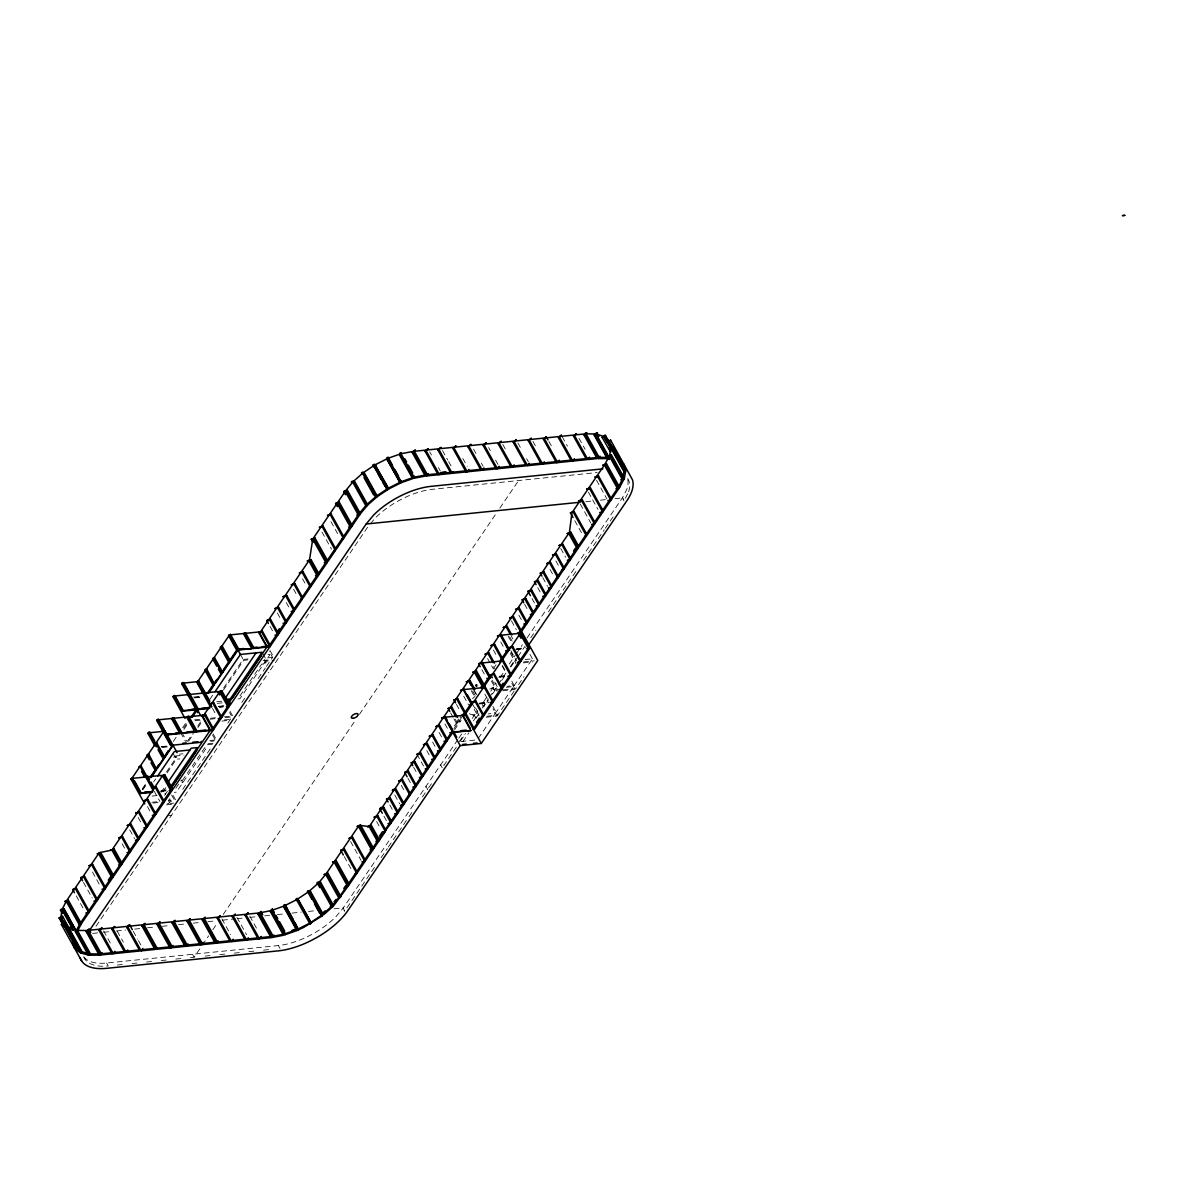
<?xml version="1.0" encoding="UTF-8"?>
<svg xmlns="http://www.w3.org/2000/svg" width="1184" height="1184" viewBox="0 0 1184 1184"><rect width="100%" height="100%" fill="white"/><g stroke="black" fill="none" stroke-linecap="round" stroke-linejoin="round"><path stroke-width="0.75" stroke-dasharray="5 3.75" d="M627.653 493.832L624.175 500.477L622.547 497.546M173.308 741.376L177.452 735.279M182.647 727.672L186.791 721.574M142.524 788.529L146.283 783.009M183.698 728.042L186.806 723.483M142.213 789.846L146.92 782.95M142.85 789.787L146.609 784.267M183.92 729.448L188.064 723.35M153.639 781.914L155.696 778.909M209.849 699.344L213.09 694.594M166.485 771.998L176.845 756.783L173.5 757.124M187.338 741.362L192.533 733.754M197.713 726.132L200.821 721.559M223.613 688.067L243.09 659.458L248.122 658.955M167.136 772.767L176.342 759.24L179.79 758.885M188.596 741.228L193.776 733.621M197.935 727.524L201.043 722.965M223.436 690.05L243.667 660.332L248.847 659.799M161.098 792.348L165.183 786.339M162.978 791.8L166.026 787.33M164.591 795.396L167.654 790.882M175.839 788.218L181.404 780.049L182.824 782.609L180.826 782.816L204.802 747.592L206.815 747.385L176.342 792.155L174.329 792.348M168.439 800.591L169.652 798.815L171.295 801.746L170.067 803.536L168.439 800.591L173.782 800.058M264.239 662.996L265.749 662.848L266.962 661.057L274.185 660.332M182.78 789.269L210.619 748.377M227.846 723.069L231.99 716.971L229.548 712.576M241.876 702.467L245.961 696.458M258.245 678.417L265.394 667.909M266.415 666.4L272.557 657.386L269.286 651.526M95.978 926.243L227.461 733.103M229.074 730.72L268.827 672.32M270.455 669.937L284.959 648.625M285.995 647.115L367.795 526.939M190.461 957.59L194.117 957.205L201.398 946.519M202.434 944.995L208.68 935.819M212.839 929.706L216.998 923.594M223.228 914.433L355.318 720.405M359.477 714.292L495.726 514.152M499.885 508.04L518.607 480.541M454.375 726.014L456.314 723.158L459.333 722.862L457.705 719.916M455.366 719.236L456.994 722.166L462.145 714.603M496.037 664.816L493.98 667.835L492.352 664.905M453.946 728.722L462.618 715.965M454.478 729.995L459.333 722.862M456.994 722.166L460.014 721.87L464.128 715.817M457.794 739.66L343.286 907.876L335.975 916.653A53.088 24.686 -29.1 0 1 278.373 945.542L106.59 963.021A53.088 24.686 -29.1 0 1 83.398 956.287L85.041 959.218M458.83 738.15L461.938 733.577M472.298 718.362L477.404 710.859M486.713 697.184L482.006 704.095L483.634 707.026L488.341 700.129M490.812 691.16L496.17 683.286M500.196 677.366L504.236 671.446M509.268 664.046L515.321 655.166M516.328 653.686L522.366 644.806M527.072 637.895L622.34 497.931L626.78 489.451A53.088 24.686 -29.1 0 0 627.446 478.514M459.229 741.687L464.261 734.272M473.348 720.938L477.374 715.018L473.289 707.677M482.154 708.002L488.311 698.96M489.332 697.45L495.474 688.422M498.183 684.456L506.278 672.571M510.319 666.622L514.359 660.687M346.986 907.773L374.899 866.777M381.1 857.66L387.301 848.558M388.337 847.034L397.632 833.373M398.668 831.849L407.977 818.188M408.998 816.664L413.142 810.596M422.436 796.936L427.602 789.343L425.974 786.398M428.578 787.908L432.5 782.165M456.314 747.163L443.882 765.426L442.254 762.496M460.458 741.08L465.638 733.473M479.032 713.789L476.279 717.844L474.636 714.914L471.365 714.485A21.549 10.02 -29.1 0 1 468.849 713.301M492.44 694.09L496.792 687.712M501.838 680.297L505.864 674.377M510.896 666.977L516.949 658.097M517.956 656.617L525.015 646.257M530.772 637.776L535.952 630.169M548.384 611.906L577.378 569.326M583.594 560.195L604.299 529.766M605.335 528.242L614.659 514.552M462.87 741.658L468.923 732.763M478.321 738.357L495.46 713.182L488.222 713.908M486.92 716.216L497.768 715.121L515.203 689.517L510.304 680.711M503.215 689.813L515.869 688.526L523.964 676.641M370.459 523.742L375.106 518.163A53.088 24.686 -29.1 0 1 432.708 489.273L597.18 472.534M489.732 689.014L492.87 688.141L494.498 691.086M585.754 501.661L593.066 500.906M600.392 500.166L607.703 499.426M615.029 498.686L622.34 497.931L623.983 500.862M268.072 654.634L270.085 654.441L239.938 698.723L237.925 698.93L261.59 664.18L263.603 663.972L262.167 661.397M272.557 657.386L265.334 658.126L264.121 659.917L265.749 662.848M263.144 660.524L271.521 659.666M516.55 648.684L525.592 647.766M516.224 649.187L523.446 648.447M515.884 649.676L523.121 648.936M525.208 659.577L532.445 658.837L514.241 685.58L507.004 686.32M523.698 661.915L534.25 660.835M523.224 662.877L532.267 661.96M193.525 697.095L200.422 696.399M194.901 697.42L201.813 696.725M194.576 697.924L203.204 697.036M494.808 668.679L493.299 668.827L490.857 664.431M216.702 701.757L221.911 701.224M217.22 703.37L222.429 702.837M499.485 676.242L508.528 675.324M499.145 676.73L506.382 676.005M498.804 677.233L506.042 676.493M218.803 706.3L225.715 705.605M218.33 706.596L223.51 706.064M219.706 706.907L223.169 706.567M219.38 707.41L222.829 707.055M506.338 687.312L513.56 686.572L496.14 712.176L490.709 712.738M194.561 719.857L199.874 719.324M210.515 718.244L215.828 717.696M224.294 716.838L232.671 715.98L229.4 710.119M195.153 720.73L201.857 720.05M210.027 719.206L216.924 718.51M225.3 717.652L231.99 716.971M502.534 690.805L515.203 689.517M224.264 719.946L229.282 719.428M221.911 721.1L228.601 720.42M479.564 703.015L488.607 702.097M479.239 703.518L488.282 702.6M478.898 704.006L486.136 703.281M209.746 740.503L216.45 739.822L213.179 733.947M210.752 741.317L214.097 740.977M161.438 746.586L168.35 745.876M161.113 747.074L168.01 746.379M162.489 747.4L169.401 746.69M208.029 743.774L213.061 743.256M207.363 744.766L212.38 744.248M486.239 717.208L497.088 716.113L493.018 708.772M179.406 754.164L182.869 753.808M175.143 756.028L183.949 755.14M461.035 741.495L477.3 739.852M161.216 790.483L166.396 789.95M160.876 790.971L167.788 790.276M160.536 791.474L167.447 790.779M152.1 796.062L159.056 795.352M151.863 802.278L160.491 801.405M153.121 803.078L158.153 802.574M171.295 801.746L169.756 801.894L168.542 803.684L165.479 803.995M170.067 803.536L173.634 803.166M166.47 804.824L171.502 804.306M168.409 815.717L171.428 815.406M92.589 933.392L101.75 932.459M103.57 932.267L109.061 931.704M116.387 930.964L125.534 930.032M134.68 929.1L140.171 928.552M147.497 927.797L154.808 927.057M162.134 926.317L169.445 925.562M178.592 924.63L184.082 924.082M193.244 923.15L200.555 922.395M207.881 921.655L215.192 920.915M222.518 920.16L235.32 918.858M237.155 918.68L242.646 918.118M249.957 917.378L255.448 916.816M264.609 915.883L270.085 915.321M277.411 914.581L284.737 913.841M292.048 913.086L301.195 912.154M308.521 911.414L315.847 910.674M334.14 908.809L343.286 907.876L344.588 911.206L342.96 908.276M117.349 965.019L122.84 964.472M131.972 963.539L137.462 962.977M146.594 962.044L152.085 961.482M161.216 960.564L166.707 960.002M175.839 959.07L181.315 958.507M205.084 956.095L212.395 955.355M219.706 954.615L227.017 953.86M234.328 953.12L241.64 952.38M248.936 951.625L254.427 951.078M263.558 950.145L269.049 949.583M579.02 438.376L585.118 449.328M596.514 480.23L606.963 499.012M562.208 436.778L567.447 446.176M588.404 492.159L597.979 509.372M548.888 441.44L551.507 446.131M580.293 504.073L590.742 522.854M532.948 441.41L536.426 447.67M574.788 520.694L581.758 533.2M517.882 442.949L520.486 447.641M526.584 458.593L528.33 461.73M502.8 444.474L505.42 449.18M560.742 548.429L565.641 557.235M555.873 560.92L559.144 566.781M488.607 447.582L490.354 450.704M495.578 460.102L498.183 464.794M550.042 569.474L553.313 575.35M473.541 449.106L477.019 455.366M481.385 463.196L483.116 466.318M542.731 577.555L547.63 586.361M537.714 587.59L541.798 594.916M462.826 458.474L467.177 466.289M532.03 598.601L534.487 603.011M442.535 450.616L447.759 459.999M448.632 461.568L452.11 467.828M524.571 604.225L528.656 611.566M429.718 451.918L431.464 455.041M438.435 467.562L440.167 470.699M518.888 615.251L522.159 621.112M511.429 620.875L516.328 629.681M530.003 654.441L534.073 661.782M511.207 635.986L512.835 638.916M509.682 636.77L512.139 641.166M508.188 636.296L511.458 642.157M510.822 650.608L516.535 660.879M510.955 652.354L515.854 661.16M510.274 653.346L516.002 663.617M500.728 641.92L504.813 649.261M511.799 681.185L515.869 688.526M502.475 665.541L506.56 672.882M493.417 650.001L497.502 657.342M502.134 666.044L506.219 673.37M487.586 658.57L490.043 662.966M494.779 682.176L497.236 686.572M492.07 680.09L497.798 690.361M491.404 681.081L497.117 691.352M494.779 690.672L493.151 687.726A22.185 10.316 -29.1 0 0 488.518 689.014M481.858 669.656L484.3 674.051M492.87 706.315L497.768 715.121M484.848 694.105L488.119 699.966M483.634 701.712L485.262 704.643M475.036 691.782L476.678 694.727M474.207 690.953L475.835 693.883M472.697 691.101L475.154 695.496M471.202 690.627L474.473 696.488M475.494 707.84L479.579 715.166M472.342 703.755L479.683 716.956M463.743 696.251L468.642 705.057M475.998 718.259L474.37 715.328A22.185 10.316 -29.1 0 1 470.921 714.87M456.432 704.332L460.517 711.673M458.371 718.925L460.014 721.87M450.601 712.901L453.058 717.297M453.872 718.762L456.314 723.158M444.918 723.912L448.188 729.788M330.958 521.656L338.787 535.745M439.086 732.467L442.357 738.342M321.959 532.016L331.55 549.228M432.589 742.028L436.674 749.354M440.64 764.879L442.268 767.809M426.758 750.582L430.843 757.923M416.99 754.267L423.532 766.004M413.616 767.232L417.7 774.558M302.497 578.739L306.582 586.065M407.932 778.243L411.203 784.119M293.573 589.188L297.658 596.514M401.287 785.332L405.372 792.673M394.746 794.967L399.644 803.758M286.276 602.567L290.361 609.908M389.773 804.913L393.858 812.254M277.352 613.016L281.437 620.357M383.927 816.176L386.384 820.571M270.056 626.41L274.14 633.736M376.63 821.563L380.715 828.889M269.967 650.534L273.238 656.395M262.892 653.731L266.962 661.057M350.582 841.513L361.031 860.294M240.411 654.456L243.667 660.332M344.218 856.565L352.048 870.64M212.454 708.358L216.539 715.684M212.498 734.938L214.955 739.349M181.848 732.482L186.746 741.288M180.59 732.615L185.488 741.421M173.071 753.379L176.342 759.24M278.373 945.542L280.016 948.473M249.794 916.105L256.75 928.626M173.116 795.47L175.572 799.866M171.621 794.997L174.892 800.858M236.978 917.408L246.553 934.62M164.857 793.102L165.538 794.316M154.216 791.252L159.929 801.524M221.911 918.932L230.614 934.59M147.408 806.57L150.679 812.431M138.158 817.493L142.243 824.819M129.737 829.88L134.636 838.672M192.489 954.274L194.117 957.205M122.115 843.733L126.2 851.059M133.23 931.275L137.581 939.09M138.454 940.658L141.074 945.35M92.456 872.016L100.3 886.091M117.29 931.231L123.388 942.198M83.472 882.361L92.174 898.02M103.615 930.979L111.444 945.054M76.235 895.844L83.206 908.365M106.59 963.021L108.218 965.952A53.088 24.686 -29.1 0 1 83.635 956.302M472.52 698.634A22.185 10.316 -29.1 0 1 474.976 696.488M627.683 478.528A53.088 24.686 -29.1 0 1 628.423 492.381"/><path stroke-width="1.5" d="M622.74 478.721L624.397 478.262L625.7 470.936L612.676 446.634L609.272 448.085L610.914 451.814M569.4 532.43L571.946 512.716L604.402 465.031L617.456 488.504L578.502 545.735M72.668 927.93L62.219 909.149L66.26 901.335L79.328 924.808L76.087 931.053L63.877 908.69L60.547 909.608L62.056 913.634M387.316 486.713L375.121 464.809L386.902 458.844L399.97 482.317L388.189 488.282L388.87 488.888L400.251 483.176L387.183 459.703L386.635 457.986L388.056 457.32L388.145 459.214L401.213 482.687L412.683 478.662L399.63 455.189L399.97 453.072L401.376 452.643L400.592 454.848L413.66 478.321L425.352 476.072L412.284 452.599L415.17 450.098L412.284 452.599M609.671 455.248L610.9 448.07L623.968 471.543L623.036 476.93M291.989 930.343L296.799 928.656L296.903 930.565L284.974 934.798L271.92 911.325L272.498 909.12L271.299 909.549L270.5 911.769L283.568 935.242L272.335 937.462L259.281 913.989L260.939 911.532L262.685 914.67M284.974 934.798L285.27 933.702L272.202 910.23L283.79 906.13L296.858 929.603L285.27 933.702M413.66 478.321L414.444 476.101M618.137 487.512L619.646 487.364L623.983 479.209L610.914 455.736L611.329 454.789L624.397 478.262M68.332 900.21L64.72 901.498L67.814 901.172L68.332 900.21L81.385 923.683L79.876 923.831L78.144 920.693M77.73 930.668L80.882 924.645L67.814 901.172M609.405 459.496L607.658 456.373L611.329 454.789M605.068 464.039L609.286 456.062L622.355 479.52L618.98 485.914M154.838 745.846L147.896 733.384L148.577 732.393L149.82 732.26L154.719 741.066M163.629 732.94L156.688 720.464L157.354 719.472L158.612 719.354L164.324 729.625M185.059 718.466L172.908 696.636L174.832 695.511L183.002 710.193L182.321 711.184L174.166 696.503L174.832 695.511M188.641 696.192L181.7 683.73L182.366 682.739L183.624 682.606L190.165 694.342M147.896 733.384L149.82 732.26M156.688 720.464L158.612 719.354M183.624 682.606L181.7 683.73M130.876 778.998L132.8 777.873L130.876 778.998L144.759 803.936M149.362 759.817L146.92 755.422L147.6 754.43L148.844 754.297L156.392 769.038M156.406 746.823L154.778 743.878L156.702 742.768L164.872 757.434L163.614 757.553M170.318 745.047L162.963 731.845L163.644 730.854L164.902 730.72L177.141 752.728M166.1 735.012L179.924 733.606L171.754 718.94L172.435 717.948L173.678 717.815L181.848 732.482L181.167 733.473L173.012 718.806L173.678 717.815M197.772 712.709L187.975 695.097L188.656 694.105L189.914 693.987L198.068 708.654L192.208 717.252M210.397 706.774L196.766 682.191L197.447 681.2L198.69 681.066L209.879 701.254M207.466 693.143L213.046 684.944L204.876 670.277L205.557 669.286L206.815 669.152L214.348 683.893M216.731 666.192L212.646 658.852L213.327 657.86L214.585 657.742L222.755 672.408L221.497 672.527M223.524 669.552L228.586 662.108L220.431 647.441L221.097 646.449L222.355 646.316L230.525 660.983L229.267 661.116M230.199 659.754L236.696 650.194L228.542 635.527L230.466 634.402L238.635 649.069L230.525 660.983M132.179 777.932L163.584 731.786L171.754 746.453L150.59 777.562M141 765.841L139.061 766.966L141 765.841L147.526 777.577M146.92 755.422L148.844 754.297M154.778 743.878L156.702 742.768M164.902 730.72L162.963 731.845M187.975 695.097L189.914 693.987M196.766 682.191L198.69 681.066M204.876 670.277L206.815 669.152M212.646 658.852L214.585 657.742M220.431 647.441L222.355 646.316M228.542 635.527L230.466 634.402M153.284 790.66L145.943 777.459L146.624 776.467L147.867 776.334L149.51 779.279M181.167 733.473L194.99 732.067L186.82 717.4L187.501 716.409L188.759 716.29L196.914 730.957L196.248 731.949L188.078 717.282L188.759 716.29M236.696 650.194L251.778 648.654L243.608 633.988L244.289 632.996L245.532 632.863L253.702 647.53L253.021 648.521L244.866 633.854L245.532 632.863M145.943 777.459L147.867 776.334M204.299 693.439L204.98 692.448L203.041 693.572L204.299 693.439L211.655 706.641M74.488 892.721L72.742 889.584L76.442 888.281L89.496 911.754L88.001 911.917M82.599 880.807L80.852 877.67L84.552 876.367L97.606 899.84L96.111 900.003M312.976 542.376L311.244 539.238L314.929 537.936L327.998 561.408L335.427 550.486L322.374 527.013L323.04 526.022L336.108 549.494L343.552 538.557L330.484 515.084L331.165 514.093L344.218 537.566L342.709 537.728M337.322 506.604L335.575 503.481L339.275 502.179L352.329 525.652L350.834 525.8L358.264 514.877L345.195 491.404L337.766 502.327M345.432 494.69L343.686 491.567L347.386 490.265L360.439 513.738L367.188 505.642L354.12 482.169L351.308 482.169L352.21 481.163L354.697 481.474L367.765 504.946L376.69 497.147L363.636 473.674L361.446 473.038L362.6 472.09L364.391 473.008L377.459 496.481L387.597 489.732L373.093 465.031L374.44 464.202L388.87 488.888M150.975 776.112L155.089 770.088L156.332 769.955L148.178 755.288M156.791 767.587L158.834 764.583M165.494 754.8L168.306 750.656M171.473 746.024L172.39 746.394L157.931 720.346M179.924 733.606L180.59 732.615L175.41 733.148M190.964 717.386L196.485 709.275M214.733 682.458L216.761 679.483M66.822 900.358L74.252 889.436M74.932 888.444L82.362 877.522M83.043 876.53L90.472 865.608M91.153 864.601L98.598 853.679L111.651 877.152L104.222 888.074L105.731 887.926L113.161 877.004L100.092 853.531L100.773 852.539L113.842 876.012L121.597 864.616L113.427 849.949L114.108 848.958L122.263 863.624L120.768 863.772M208.088 693.069L237.333 650.12L229.163 635.453L198.068 681.14L203.781 691.412M313.42 538.098L337.085 503.333L350.153 526.791L335.531 548.281M132.12 778.865L140.289 793.532L140.97 792.54L134.428 780.804M151.212 777.488L156.332 769.955M157.013 768.964L164.191 758.426L156.022 743.759M164.872 757.434L172.39 746.394M208.724 693.01L214.304 684.826L206.134 670.144M214.97 683.819L222.074 673.4L213.904 658.733M222.755 672.408L229.844 661.974L221.674 647.308M72.742 889.584L76.442 888.281M80.852 877.67L84.552 876.367M92.663 864.453L88.978 865.756L92.663 864.453L105.731 887.926M311.244 539.238L314.929 537.936M335.575 503.481L339.275 502.179M343.686 491.567L347.386 490.265M157.738 775.905L174.3 751.588L189.928 749.99M215.118 691.619L240.411 654.456L262.064 652.251L230.303 698.93L225.774 699.389M210.056 730.543L201.887 715.876L202.568 714.884L205.587 714.574L213.742 729.24L212.232 729.388L219.676 718.466M211.64 706.892L209.997 703.947L213.697 702.66L221.852 717.326L220.357 717.474L227.787 706.552L219.617 691.885L204.077 714.722M219.75 694.964L218.122 692.033L221.808 690.731L229.977 705.412L269.848 646.819L261.694 632.152L262.36 631.146L270.529 645.828L262.33 646.656M266.844 647.115L258.674 632.448L262.36 631.146M268.428 623.465L266.785 620.534L270.485 619.232L278.64 633.899L277.13 634.062L268.354 646.967M112.598 849.106L162.519 775.772L170.688 790.438M260.865 631.309L308.861 560.802L317.016 575.468L302.408 596.943M122.544 836.57L118.844 837.858L122.544 836.57L130.699 851.237L129.189 851.385L162.918 801.834M130.965 824.182L127.28 825.47L130.965 824.182L139.135 838.849L137.625 838.997M139.401 811.795L135.716 813.082L139.401 811.795L147.571 826.462L146.061 826.61M147.837 799.407L144.152 800.695L147.837 799.407L156.007 814.074L154.497 814.222M156.273 787.02L152.573 788.307L156.273 787.02L164.428 801.686L172.183 790.29L164.028 775.624L164.694 774.632L172.864 789.299L213.076 730.232L204.906 715.565L205.587 714.574M209.997 703.947L213.697 702.66M218.122 692.033L221.808 690.731M266.785 620.534L270.485 619.232M278.595 607.318L274.895 608.62L278.595 607.318L286.75 621.985L285.255 622.148L278.062 632.7M286.706 595.404L283.006 596.706L286.706 595.404L294.86 610.071L302.305 599.148L294.135 584.482L294.816 583.49L302.986 598.157L310.415 587.234L302.246 572.568L302.926 571.561L311.096 586.243L309.586 586.391M311.037 559.647L307.352 560.95L311.037 559.647L319.206 574.314L317.697 574.477L325.807 562.563L312.739 539.09L309.527 559.81L311.17 562.74M251.778 648.654L238.295 649.572L230.125 634.89L259.015 631.96L267.184 646.627L227.979 704.214M168.261 781.825L191.142 748.214L197.269 747.578L170.348 787.123M225.493 697.761L256.04 652.872M201.384 741.347L200.703 742.338L172.331 745.224M108.292 880.038L110.142 877.314L113.161 877.004M170.881 788.085L210.397 730.04L202.227 715.373L158.271 719.842L165.627 733.044M277.485 631.486L279.35 628.748M172.183 786.65L196.736 750.597M232.197 698.368L261.531 655.27M79.876 923.831L103.541 889.066M112.332 876.16L120.087 864.764L111.918 850.097L99.264 852.687L102.756 858.948M121.73 862.352L128.523 852.376M163.895 800.414L171.354 789.447M286.173 620.771L293.366 610.219M294.283 608.857L301.476 598.305M327.42 560.195L334.598 549.642M81.385 923.683L88.83 912.746L75.761 889.288M89.496 911.754L96.94 900.832L83.872 877.359M97.606 899.84L105.05 888.918L91.982 865.445M122.263 863.624L130.033 852.228L121.863 837.562M130.699 851.237L138.454 839.841L130.299 825.174M139.135 838.849L146.89 827.453L138.72 812.786M147.571 826.462L155.326 815.066L147.156 800.399M156.007 814.074L163.762 802.678L155.592 788.011M213.742 729.24L221.186 718.318L213.016 703.651M221.852 717.326L229.296 706.404L221.127 691.737M270.529 645.828L277.974 634.905L269.804 620.224M278.64 633.899L286.084 622.976L277.914 608.31M286.75 621.985L294.194 611.062L286.025 596.396M311.096 586.243L318.526 575.32L310.356 560.639M319.206 574.314L327.317 562.4L314.248 538.927M344.218 537.566L351.663 526.643L338.594 503.17M352.329 525.652L359.773 514.729L346.705 491.256M89.555 953.919L88.371 955.103L75.317 931.63L76.412 931.704L89.481 955.177L99.249 955.133L86.18 931.66L89.066 929.144L90.798 932.282M86.18 931.66L89.066 929.144M89.17 930.905L366.167 524.009L373.478 515.218A53.088 24.686 -29.1 0 1 431.065 486.343L602.863 468.864M98.997 930.358L101.868 927.842L98.997 930.358L112.051 953.83L100.507 955L87.438 931.527M425.1 451.296L427.972 448.78L425.1 451.296L438.169 474.769L426.61 475.953L413.542 452.48M111.799 929.055L114.685 926.539L111.799 929.055L124.868 952.528L113.309 953.697L100.255 930.224M437.902 449.994L440.788 447.478L437.902 449.994L450.971 473.467L439.427 474.636L426.358 451.178M99.249 955.133L100.063 953.949L90.502 953.949L89.481 955.177M100.507 955L102.12 952.617M426.61 475.953L428.238 473.556M113.057 928.922L126.126 952.395L139.934 950.989L126.866 927.516L128.494 925.133L129.752 925.015L132.356 929.706M452.984 448.455L455.855 445.954L452.984 448.455L466.037 471.928L452.229 473.334L439.16 449.861M126.866 927.516L129.752 925.015M112.051 953.83L112.865 952.632M438.169 474.769L438.983 473.585M113.309 953.697L114.937 951.314M439.427 474.636L441.04 472.253M141.947 925.992L144.818 923.476L141.947 925.992L155 949.464L141.192 950.87L128.124 927.398M468.05 446.93L470.921 444.414L468.05 446.93L481.118 470.403L467.295 471.809L454.242 448.336M450.971 473.467L451.785 472.268M126.126 952.395L127.739 950.012M452.229 473.334L453.043 472.15M157.013 924.452L159.884 921.936L157.013 924.452L170.082 947.925L156.258 949.331L143.19 925.858M483.116 445.391L486.002 442.89L483.116 445.391L496.185 468.864L482.362 470.27L469.308 446.797M466.037 471.928L466.851 470.744M141.192 950.87L142.82 948.488M467.295 471.809L468.923 469.426M172.08 922.913L174.951 920.412L172.08 922.913L185.148 946.386L171.325 947.792L158.271 924.319M498.183 443.867L501.069 441.351L498.183 443.867L511.251 467.34L497.443 468.746L484.374 445.273M155 949.464L155.814 948.266L142.006 949.672M156.258 949.331L157.072 948.132L170.881 946.741L170.082 947.925M482.362 470.27L483.99 467.887M187.146 921.389L190.032 918.873L187.146 921.389L200.214 944.862L186.406 946.268L173.338 922.795M513.264 442.328L516.135 439.812L513.264 442.328L526.318 465.8L512.509 467.206L499.441 443.734M496.185 468.864L496.999 467.68M171.325 947.792L172.953 945.409M497.443 468.746L499.056 466.348M202.212 919.85L205.098 917.348L202.212 919.85L215.281 943.322L201.472 944.728L188.404 921.256M528.33 440.788L531.202 438.287L528.33 440.788L541.384 464.261L527.576 465.667L514.507 442.194M511.251 467.34L512.065 466.141M186.406 946.268L188.019 943.885M512.509 467.206L514.137 464.824M217.294 918.325L220.165 915.809L217.294 918.325L230.347 941.798L216.539 943.204L203.47 919.731M529.588 440.67L542.642 464.143L556.465 462.737L543.397 439.264L546.268 436.748L548.014 439.886M200.214 944.862L201.028 943.663L187.205 945.069L174.152 921.596L187.96 920.19L190.58 924.896M543.397 439.264L546.268 436.748M201.472 944.728L203.086 942.346M527.576 465.667L529.204 463.284M232.36 916.786L235.231 914.27L232.36 916.786L245.428 940.259L231.605 941.665L218.552 918.192M558.463 437.725L561.349 435.209L558.463 437.725L571.532 461.198L557.723 462.604L544.655 439.131M215.281 943.322L216.095 942.138L202.286 943.544L189.218 920.072L203.026 918.666M216.539 943.204L218.167 940.806M542.642 464.143L544.27 461.76M245.162 915.484L248.048 912.968L245.162 915.484L258.23 938.956L246.672 940.126L233.618 916.653M573.53 436.2L576.416 433.684L573.53 436.2L586.598 459.658L572.79 461.064L559.721 437.606M556.465 462.737L557.264 461.538M231.605 941.665L233.233 939.282M557.723 462.604L559.336 460.221M246.42 915.35L259.488 938.823L271.047 937.654L257.979 914.181L260.939 911.532M584.082 435.12L585.71 432.737L586.909 432.678L585.251 435.12L584.082 435.12L597.15 458.593L587.856 459.54L574.788 436.067M571.532 461.198L572.346 460.014M246.672 940.126L248.3 937.743M572.79 461.064L574.403 458.682M258.23 938.956L259.044 937.758M259.488 938.823L261.116 936.44M587.856 459.54L589.484 457.157M271.047 937.654L271.846 936.455L247.486 938.942M272.335 937.462L274.007 935.005M585.251 435.12L598.32 458.593L599.977 456.151M343.345 854.996L340.726 850.304L344.426 849.002L357.479 872.475L364.924 861.552L351.855 838.08L352.536 837.088L365.604 860.561L373.034 849.638L359.966 826.166L360.646 825.174L373.715 848.632L372.205 848.795L377.356 841.232L369.186 826.55L359.137 825.322M573.041 517.556L570.436 512.864L574.122 511.562L587.19 535.035L594.62 524.112L581.566 500.64L582.232 499.648L595.3 523.121L602.745 512.184L589.676 488.711L590.357 487.719L603.411 511.192L610.855 500.27L597.787 476.797L598.468 475.805L611.536 499.278L610.026 499.426M326.414 873.378L334.125 862.07L347.193 885.543L340.444 895.444M334.806 861.064L342.235 850.142M342.916 849.15L350.346 838.228M351.026 837.236L358.456 826.314L371.524 849.786L348.792 883.175M336.315 860.916L332.615 862.218L336.315 860.916L349.369 884.389L356.813 873.466L343.745 849.994L344.426 849.002M570.436 512.864L574.122 511.562M606.578 463.891L602.893 465.194L606.578 463.891L619.646 487.364M382.299 813.23L379.857 808.835L380.686 807.606L383.705 807.296L391.86 821.962L397.691 813.408L389.521 798.741L390.202 797.75L398.372 812.416L396.862 812.564M388.145 801.982L386.517 799.052L390.202 797.75M407.118 776.778L404.662 772.382L408.362 771.08L416.516 785.747L422.348 777.192L414.178 762.526L414.859 761.519L423.028 776.201L421.519 776.349L391.327 820.69M412.802 765.767L411.174 762.822L414.859 761.519M449.787 711.421L448.159 708.491L451.844 707.188L457.557 717.46M455.618 702.867L453.975 699.936L457.675 698.634L465.83 713.301L464.335 713.464M480.216 666.725L478.588 663.795L482.273 662.492L489.628 675.694M523.757 602.76L522.129 599.829L525.814 598.527L533.984 613.194L539.134 605.631L530.965 590.964L531.646 589.972L539.8 604.639L545.632 596.085L537.462 581.418L538.143 580.426L546.312 595.093L544.803 595.241M530.402 595.67L527.946 591.275L531.646 589.972M536.086 584.659L534.458 581.714L538.143 580.426M541.917 576.09L540.274 573.16L543.974 571.857L552.129 586.524L550.634 586.687L519.465 632.463M369.867 825.559L480.097 663.632M480.763 662.64L486.639 654.012M487.32 653.02L492.47 645.443M493.151 644.451L498.967 635.897M499.648 634.905L504.798 627.342M505.479 626.351L511.296 617.782M511.976 616.79L517.127 609.227M517.808 608.236L523.624 599.681M524.305 598.69L529.455 591.112M530.136 590.12L535.952 581.566M536.633 580.574L541.784 573.012M542.464 572.02L548.281 563.451M548.962 562.459L554.112 554.896M554.793 553.905L560.609 545.35M561.29 544.359L568.734 533.422L576.889 548.103L570.392 557.649M371.376 825.411L367.676 826.713L371.376 825.411L379.531 840.078L378.036 840.24L391.031 823.191L382.861 808.524L383.705 807.296M377.874 815.865L374.188 817.152L377.874 815.865L386.043 830.532M396.033 789.195L393.014 789.491L392.289 790.557L395.308 790.246L396.033 789.195L404.188 803.862L402.693 804.01M402.53 779.634L398.845 780.937L402.53 779.634L410.7 794.301L415.85 786.738L407.681 772.072L408.362 771.08M420.69 752.965L416.99 754.267L420.69 752.965L428.845 767.632L427.35 767.794L422.54 774.839M427.187 743.419L423.502 744.721L427.187 743.419L435.357 758.086L433.847 758.234M433.018 734.85L429.318 736.152L433.018 734.85L441.173 749.531L439.678 749.679M439.516 725.304L435.83 726.606L439.516 725.304L447.685 739.97L453.502 731.416M445.347 716.749L441.647 718.052L445.347 716.749L446.975 719.68M448.159 708.491L451.844 707.188M453.975 699.936L457.675 698.634M463.492 690.08L464.172 689.088L460.487 690.39L463.492 690.08L471.661 704.746L470.152 704.894M470.004 680.519L466.304 681.821L470.004 680.519L474.902 689.325M476.501 670.973L472.816 672.275L476.501 670.973L484.67 685.64L483.161 685.802L488.252 678.299M478.588 663.795L482.273 662.492M488.829 652.858L485.144 654.16L488.829 652.858L494.542 663.129M494.66 644.303L490.96 645.606L494.66 644.303L502.815 658.97L501.32 659.133M501.158 634.757L497.472 636.045L501.158 634.757L509.327 649.424M506.989 626.188L503.289 627.49L506.989 626.188L511.888 634.994M513.486 616.642L509.801 617.944L513.486 616.642L521.656 631.309L520.146 631.472M519.317 608.088L515.617 609.375L519.317 608.088L527.472 622.754L525.977 622.902M522.129 599.829L525.814 598.527M540.274 573.16L543.974 571.857M550.471 562.311L546.786 563.614L550.471 562.311L558.641 576.978L557.131 577.126M556.302 553.757L552.602 555.044L556.302 553.757L564.457 568.424L562.962 568.572M562.8 544.196L559.114 545.498L562.8 544.196L570.969 558.863L569.46 559.026L551.596 585.251M570.91 532.282L567.225 533.584L570.91 532.282L579.08 546.949L586.509 536.026L573.456 512.554M343.76 888.518L345.684 885.691L348.703 885.38L335.634 861.908M379.442 836.111L382.343 831.834L385.362 831.523L377.193 816.856M573.53 550.989L575.38 548.251L578.399 547.94L570.229 533.274M385.525 829.214L390.365 822.125M428.312 766.359L452.007 731.564M463.654 714.455L470.832 703.903M507.818 649.572L500.64 660.124L502.149 659.962L493.98 645.295M449.816 732.718L470.921 730.572L462.752 715.906L463.432 714.899L466.437 714.603L474.606 729.27L483.412 716.335L475.243 701.668L475.79 700.869L483.945 715.536L482.45 715.684M492.337 677.766L490.694 674.836L494.261 673.74L502.416 688.407L500.906 688.555L473.097 729.418M521.019 638.309L518.562 633.899L522.248 632.611L537.773 660.48L481.281 743.463L460.176 745.609L347.933 910.496A56.891 26.448 -29.1 0 1 317.49 937.121L310.933 940.658A56.891 26.448 -29.1 0 1 278.388 950.856L106.59 968.334A56.891 26.448 -29.1 0 1 80.246 958.004M348.703 885.38L333.651 905.716L320.583 882.243L317.889 882.065L317.194 882.924L319.798 887.615M373.715 848.632L378.865 841.069L370.696 826.402M379.531 840.078L385.362 831.523M398.372 812.416L403.463 804.928L395.308 790.246M404.188 803.862L410.019 795.293L401.85 780.626M423.028 776.201L428.179 768.623L420.009 753.956M428.845 767.632L434.676 759.077L426.506 744.41M435.357 758.086L440.507 750.523L432.338 735.856M441.173 749.531L447.004 740.962L438.835 726.295M464.927 714.751L520.072 633.751L528.242 648.418L511.014 673.726M521.656 631.309L526.806 623.746L518.636 609.079M527.472 622.754L533.303 614.2L525.134 599.518M546.312 595.093L551.463 587.53L543.293 572.849M552.129 586.524L557.96 577.97L549.79 563.303M558.641 576.978L563.791 569.415L555.622 554.748M564.457 568.424L570.288 559.854L562.119 545.188M570.969 558.863L578.399 547.94M611.536 499.278L618.966 488.356L605.897 464.883M462.752 715.906L466.437 714.603M485.262 686.942L481.577 688.23L485.262 686.942L493.432 701.609L491.922 701.757M490.694 674.836L494.261 673.74M503.378 660.346L499.678 661.634L503.378 660.346L511.532 675.013L520.368 662.034L512.213 647.367L512.746 646.568L520.916 661.249L519.406 661.397M518.562 633.899L522.248 632.611M528.893 644.673L626.987 500.566A56.921 26.462 -29.1 0 0 632.448 479.757L610.604 440.093L607.466 442.49L610.604 440.093M470.921 730.572L453.176 731.919L445.006 717.238L463.092 715.402L470.433 728.604M476.486 722.388L479.416 718.081M490.087 702.408L492.766 702.6L484.596 687.934M501.276 685.965L503.156 683.198M501.853 687.179L510.038 675.161M483.945 715.536L492.766 702.6M493.432 701.609L501.883 689.206L493.713 674.54M502.416 688.407L510.866 676.005L502.697 661.338M520.916 661.249L529.751 648.27L521.582 633.603M327.924 873.23L324.179 874.532L327.924 873.23L340.977 896.702L338.757 897.857L332.304 905.627M345.876 490.413L352.714 482.169L365.782 505.642L367.188 505.642M365.782 505.642L358.944 513.886L360.439 513.738M319.236 882.154L325.704 874.384L338.757 897.857M76.412 931.704L78.455 929.248L75.317 931.63M334.095 901.779L336.197 899.263M317.194 882.924L319.68 883.234L320.583 882.243M598.32 458.593L607.288 458.622L594.235 435.15L596.573 432.767L599.282 436.097M319.68 883.234L332.748 906.707L323.528 914.847L310.46 891.374L308.254 890.738L307.5 891.389L311.851 899.218M363.902 500.107L366.522 504.798L375.594 496.821L376.69 497.147M322.418 914.522L331.505 906.544L318.437 883.072L309.35 891.049L321.545 912.953M363.636 473.674L364.391 473.008M322.596 913.086L325.156 910.851M594.235 435.15L597.55 432.974M70.507 927.176L66.837 929.174L70.507 927.176L72.254 930.298M67.666 929.499L80.734 952.972L82.155 951.803L88.075 953.49M307.5 891.389L309.29 892.322L310.46 891.374M610.47 451.948L602.138 437.444L605.039 435.238L608.324 440.374M605.705 435.682L602.138 437.444M309.29 892.322L322.359 915.794L303.592 927.457L298.324 929.899L284.93 904.576L283.746 905.183L283.834 907.092L296.903 930.565M374.825 492.884L376.556 496.022L386.872 489.11L373.818 465.638L363.503 472.549L373.078 489.762M310.756 922.484L321.456 915.321L308.402 891.863L297.687 899.011L311.362 923.165L310.016 923.994L309.586 923.224L298.161 928.981L285.092 905.508L296.518 899.751L310.016 923.994M374.529 466.259L375.802 465.416M65.09 922.943L61.331 924.423L64.617 922.543L68.583 929.203M78.943 949.479L76.516 947.437L74.414 947.91L72.402 941.99M298.294 899.692L296.947 900.521L296.089 898.982L297.08 898.33L298.294 899.692L311.362 923.165M387.183 459.703L388.145 459.214M59.333 918.518L62.619 916.312L59.2 917.763L63.684 926.347M283.834 907.092L285.255 906.426M60.31 910.511L63.788 909.282M399.63 455.189L400.592 454.848M609.168 448.677L612.631 447.463M623.968 471.543L625.7 470.936M270.5 911.769L271.92 911.325M413.098 451.415L400.991 453.738L414.06 477.211L426.166 474.888M607.658 456.373L610.914 455.736M620.727 479.846L623.983 479.209M257.979 914.181L259.281 913.989M584.896 433.921L414.356 451.282L427.424 474.754L542.198 463.077M442.698 472.09L445.998 471.75M543.456 462.944L597.964 457.394M598.468 475.805L594.782 477.108L597.787 476.797M331.165 514.093L327.465 515.395L330.484 515.084M590.357 487.719L586.657 489.022L589.676 488.711M356.754 515.04L359.773 514.729M615.946 488.652L618.966 488.356M323.04 526.022L319.354 527.324L322.374 527.013M582.232 499.648L578.547 500.95L581.566 500.64M366.167 524.009L580.264 502.223M348.644 526.954L351.663 526.643M607.836 500.58L610.855 500.27M342.043 538.72L343.552 538.557M599.726 512.494L602.745 512.184M333.918 550.634L335.427 550.486M591.615 524.408L594.62 524.112M324.298 562.711L327.317 562.4M585 536.174L586.509 536.026M302.926 571.561L299.241 572.864L302.246 572.568M315.521 575.616L318.526 575.32M294.816 583.49L291.131 584.778L294.135 584.482M567.269 560.165L570.288 559.854M308.906 587.382L310.415 587.234M562.282 569.563L563.791 569.415M300.795 599.296L302.305 599.148M556.45 578.132L557.96 577.97M534.458 581.714L537.462 581.418M291.175 611.373L294.194 611.062M548.444 587.826L551.463 587.53M527.946 591.275L530.965 590.964M542.612 596.396L545.632 596.085M283.065 623.287L286.084 622.976M243.608 633.988L244.866 633.854M258.674 632.448L261.694 632.152M536.115 605.942L539.134 605.631M274.954 635.201L277.974 634.905M530.284 614.496L533.303 614.2M238.635 649.069L243.815 648.536M253.702 647.53L257.15 647.189M253.361 648.033L267.184 646.627M253.021 648.521L269.848 646.819M523.787 624.057L526.806 623.746M228.586 662.108L229.844 661.974M517.956 632.611L520.975 632.3L512.805 617.634M518.903 633.41L500.817 635.246L508.987 649.912M222.074 673.4L220.816 673.533L218.359 669.123M512.746 646.568L509.194 647.678L512.213 647.367M505.627 650.726L508.646 650.416L500.477 635.749M526.732 648.58L529.751 648.27M213.046 684.944L214.304 684.826M500.018 661.146L481.932 662.981L490.102 677.648M218.448 691.545L174.507 696.014L182.662 710.681L209.82 707.914M172.908 696.636L174.166 696.503M517.364 662.344L520.368 662.034M226.455 700.617L229.474 700.306M486.757 678.462L489.762 678.151L481.607 663.484M507.847 676.316L510.866 676.005M191.63 709.305L195.094 708.95M201.532 708.298L208.428 707.603M182.321 711.184L209.479 708.417M226.277 706.7L229.296 706.404M480.97 686.942L483.99 686.631L475.82 671.964M171.754 718.94L173.012 718.806M186.82 717.4L188.078 717.282M201.887 715.876L204.906 715.565M481.918 687.741L463.832 689.576L472.002 704.243M498.864 689.502L501.883 689.206M218.167 718.629L221.186 718.318M163.303 731.357L149.495 732.763L155.208 743.019M475.79 700.869L472.238 701.964L475.243 701.668M170.23 733.666L166.441 734.524L210.397 730.04M187.028 731.964L193.939 731.253M198.646 730.78L205.557 730.069M196.248 731.949L213.076 730.232M462.145 714.603L465.164 714.292L456.994 699.626M182.958 743.226L186.302 742.886M192.74 742.235L197.92 741.702M481.903 716.483L483.412 716.335M162.933 758.559L164.191 758.426M460.739 730.676L466.17 730.128M443.985 741.273L447.004 740.962M164.694 774.632L161.009 775.92L164.028 775.624M462.663 744.44L466.274 744.07M473.511 743.33L477.137 742.96M161.35 775.431L132.46 778.362L140.63 793.043L152.721 791.815M437.488 750.834L440.507 750.523M431.657 759.388L434.676 759.077M411.174 762.822L414.178 762.526M144.418 792.185L149.598 791.667M140.289 793.532L152.381 792.303M169.179 790.601L172.183 790.29M425.16 768.934L428.179 768.623M404.662 772.382L407.681 772.072M162.252 802.826L163.762 802.678M419.328 777.503L422.348 777.192M412.831 787.049L415.85 786.738M152.307 815.376L155.326 815.066M408.51 795.456L410.019 795.293M386.517 799.052L389.521 798.741M143.871 827.764L146.89 827.453M400.458 805.224L403.463 804.928M379.857 808.835L382.861 808.524M394.672 813.719L397.691 813.408M135.45 840.152L138.454 839.841M114.108 848.958L110.408 850.245L113.427 849.949M360.646 825.174L356.961 826.462L359.966 826.166M100.773 852.539L97.088 853.842L100.092 853.531M388.012 823.502L391.031 823.191M127.014 852.539L130.033 852.228M352.536 837.088L348.851 838.39L351.855 838.08M118.578 864.927L121.597 864.616M375.846 841.38L378.865 841.069M340.726 850.304L343.745 849.994M370.015 849.934L373.034 849.638M361.904 861.848L364.924 861.552M102.031 889.228L105.05 888.918M355.304 873.614L356.813 873.466M93.921 901.142L96.94 900.832M85.81 913.056L88.83 912.746M79.328 924.808L80.882 924.645M99.796 929.174L88.252 930.343L101.321 953.816L140.748 949.805M101.054 929.04L112.613 927.856M113.871 927.738L127.68 926.332M128.938 926.199L142.746 924.793M157.827 923.268L144.004 924.674L157.072 948.132M172.894 921.729L159.07 923.135L172.139 946.608L185.962 945.202M218.093 917.126L204.284 918.532L217.353 942.005L229.444 940.777M219.351 916.993L233.174 915.587M234.432 915.469L245.976 914.285M247.234 914.166L258.793 912.982M231.161 940.599L246.228 939.06M86.994 930.476L77.434 930.476L90.502 953.949M606.918 457.424L599.148 457.364L586.08 433.892L595.404 433.951L607.599 455.87M366.522 504.798L367.765 504.946M330.262 906.382L332.748 906.707M88.371 955.103L80.734 952.972M76.486 930.446L69.086 928.33L82.155 951.803M376.556 496.022L377.459 496.481M320.568 914.862L322.359 915.794M387.597 489.732L382.684 482.243M608.931 440.981L604.166 436.778L610.959 448.736M612.676 446.634L625.744 470.107L623.983 464.232L622.251 465.09L609.198 441.617L610.974 447.36L624.042 470.832M610.678 444.104L612.409 447.226M605.039 435.238L608.532 441.499M607.274 441.854L610.752 448.114M607.066 442.594L603.588 436.334L596.188 434.143L609.257 457.616L607.895 458.8L594.842 435.327M612.276 459.94L617.5 469.338M619.247 472.46L620.993 475.583M596.573 432.767L598.32 435.904M590.12 443.319L591.867 446.442M593.598 449.58L597.091 455.84M506.308 627.18L510.393 634.52M404.869 458.889L406.615 462.026M408.347 465.149L412.698 472.978M388.056 457.32L392.407 465.149M395.012 469.841L398.505 476.101M488.148 653.849L493.047 662.655M373.093 465.031L374.84 468.154M378.332 474.414L380.937 479.106M474.31 672.112L482.48 686.794M375.594 496.821L362.541 473.348L353.454 481.326L362.171 496.969M364.05 477.729L373.641 494.942M469.323 681.525L474.222 690.316M468.494 680.682L470.936 685.077M467.443 694.949L471.528 702.29M355.452 507.625L357.198 510.763M465.756 715.595L481.281 743.463M451.163 708.195L456.062 716.986M449.432 724.075L452.688 729.951M454.33 732.881L456.772 737.277M444.666 717.741L460.176 745.609M312.798 565.671L314.426 568.601M364.361 834.705L367.854 840.966M229.8 635.394L240.411 654.456M327.228 874.221L340.282 897.694M331.638 882.776L333.385 885.898M337.751 893.728L339.482 896.85M228.542 700.38L230.258 703.474M321.856 886.846L325.334 893.106M198.024 682.073L204.151 693.069M202.819 691.959L197.106 681.703L183.283 683.109L189.825 694.845M314.47 903.91L319.695 913.293M182.366 682.739L188.67 693.868M189.233 694.978L200.658 715.521M173.589 695.644L176.179 700.321M285.803 906.145L287.534 909.282M289.281 912.405L292.774 918.666M295.378 923.357L298.324 929.899M272.498 909.12L274.229 912.257M275.976 915.38L277.722 918.518M279.454 921.64L284.693 931.038M274.377 916.919L270.899 910.659L260.11 912.76L273.178 936.233L283.968 934.132L281.348 929.44M263.144 920.812L264.89 923.934M149.154 733.251L155.681 744.988M148.577 732.393L151.167 737.07M158.034 749.753L162.119 757.079M151.004 762.762L155.089 770.088M151.138 782.21L153.594 786.605M147.201 777.326L153.728 789.062M140.319 766.832L146.032 777.104M141.518 771.361L144.774 777.222M213.475 937.432L215.222 940.57M192.311 928.019L194.058 931.142M158.686 924.822L161.305 929.514M115.04 853.501L116.683 856.446M97.443 949.242L99.19 952.38M67.695 901.927L69.427 905.05M71.173 908.187L72.92 911.31M77.36 932.015L81.711 939.83M83.457 942.967L85.189 946.09M86.935 949.228L88.682 952.35M63.877 908.69L76.072 930.594M73.378 930.239L62.056 909.889L60.917 917.038L64.395 923.298M62.619 916.312L68.879 927.753M80.482 949.968L68.302 928.064L63.462 923.964L76.516 947.437M64.617 922.543L68.11 928.804M66.289 927.057L61.05 917.659L62.974 923.476L76.042 946.948L74.4 947.881L79.905 952.646L66.837 929.174M59.2 917.763L61.82 922.469M61.331 924.423L81.755 961.112M399.97 482.317L400.251 483.176M401.11 480.793L401.213 482.687M475.953 685.225C476.501 688.777 477.788 683.198 475.953 685.225M399.807 454.138L388.1 458.267L401.169 481.74L412.861 477.611L399.807 454.138M1124.8 215.37L1122.506 215.606L1124.8 215.37M353.098 718.318A3.789 1.761 -29.1 0 0 358.145 714.485A3.789 1.761 -29.1 0 0 352.921 715.018A3.789 1.761 -29.1 0 0 353.098 718.318"/></g></svg>
